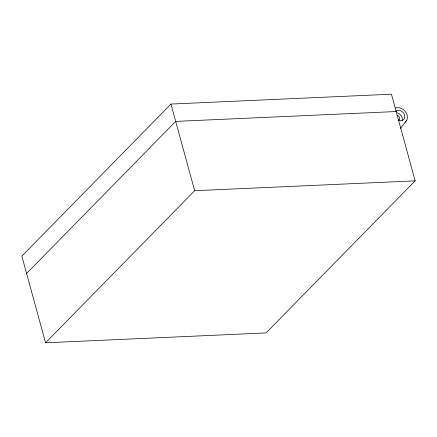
<?xml version="1.0" encoding="UTF-8"?>
<svg xmlns="http://www.w3.org/2000/svg" width="437" height="437" viewBox="0 0 437 437"><rect width="100%" height="100%" fill="white"/><g stroke="black" fill="none" stroke-linecap="round" stroke-linejoin="round"><path stroke-width="0.66" d="M400.418 128.434L406.448 120.688A8.68 6.866 44.4 0 0 405.072 111.222A8.68 6.866 44.4 0 0 395.589 107.966M170.943 104.066L21.85 256.142L45.557 342.794L266.057 332.934L415.15 180.858L391.443 94.206L170.943 104.066L194.651 190.718L45.557 342.794M26.591 273.469L175.685 121.393L396.184 111.539M405.072 122.092L406.448 120.688M194.651 190.718L415.15 180.858M395.856 111.025A5.785 4.578 44.4 0 1 404.635 115.188A5.785 4.578 44.4 0 1 398.32 120.028M397.086 115.401A2.895 2.289 44.4 0 1 399.637 117.832A2.895 2.289 44.4 0 1 398.462 120.426M397.053 112.861A5.785 4.578 44.4 0 1 402.193 120.344"/></g></svg>
